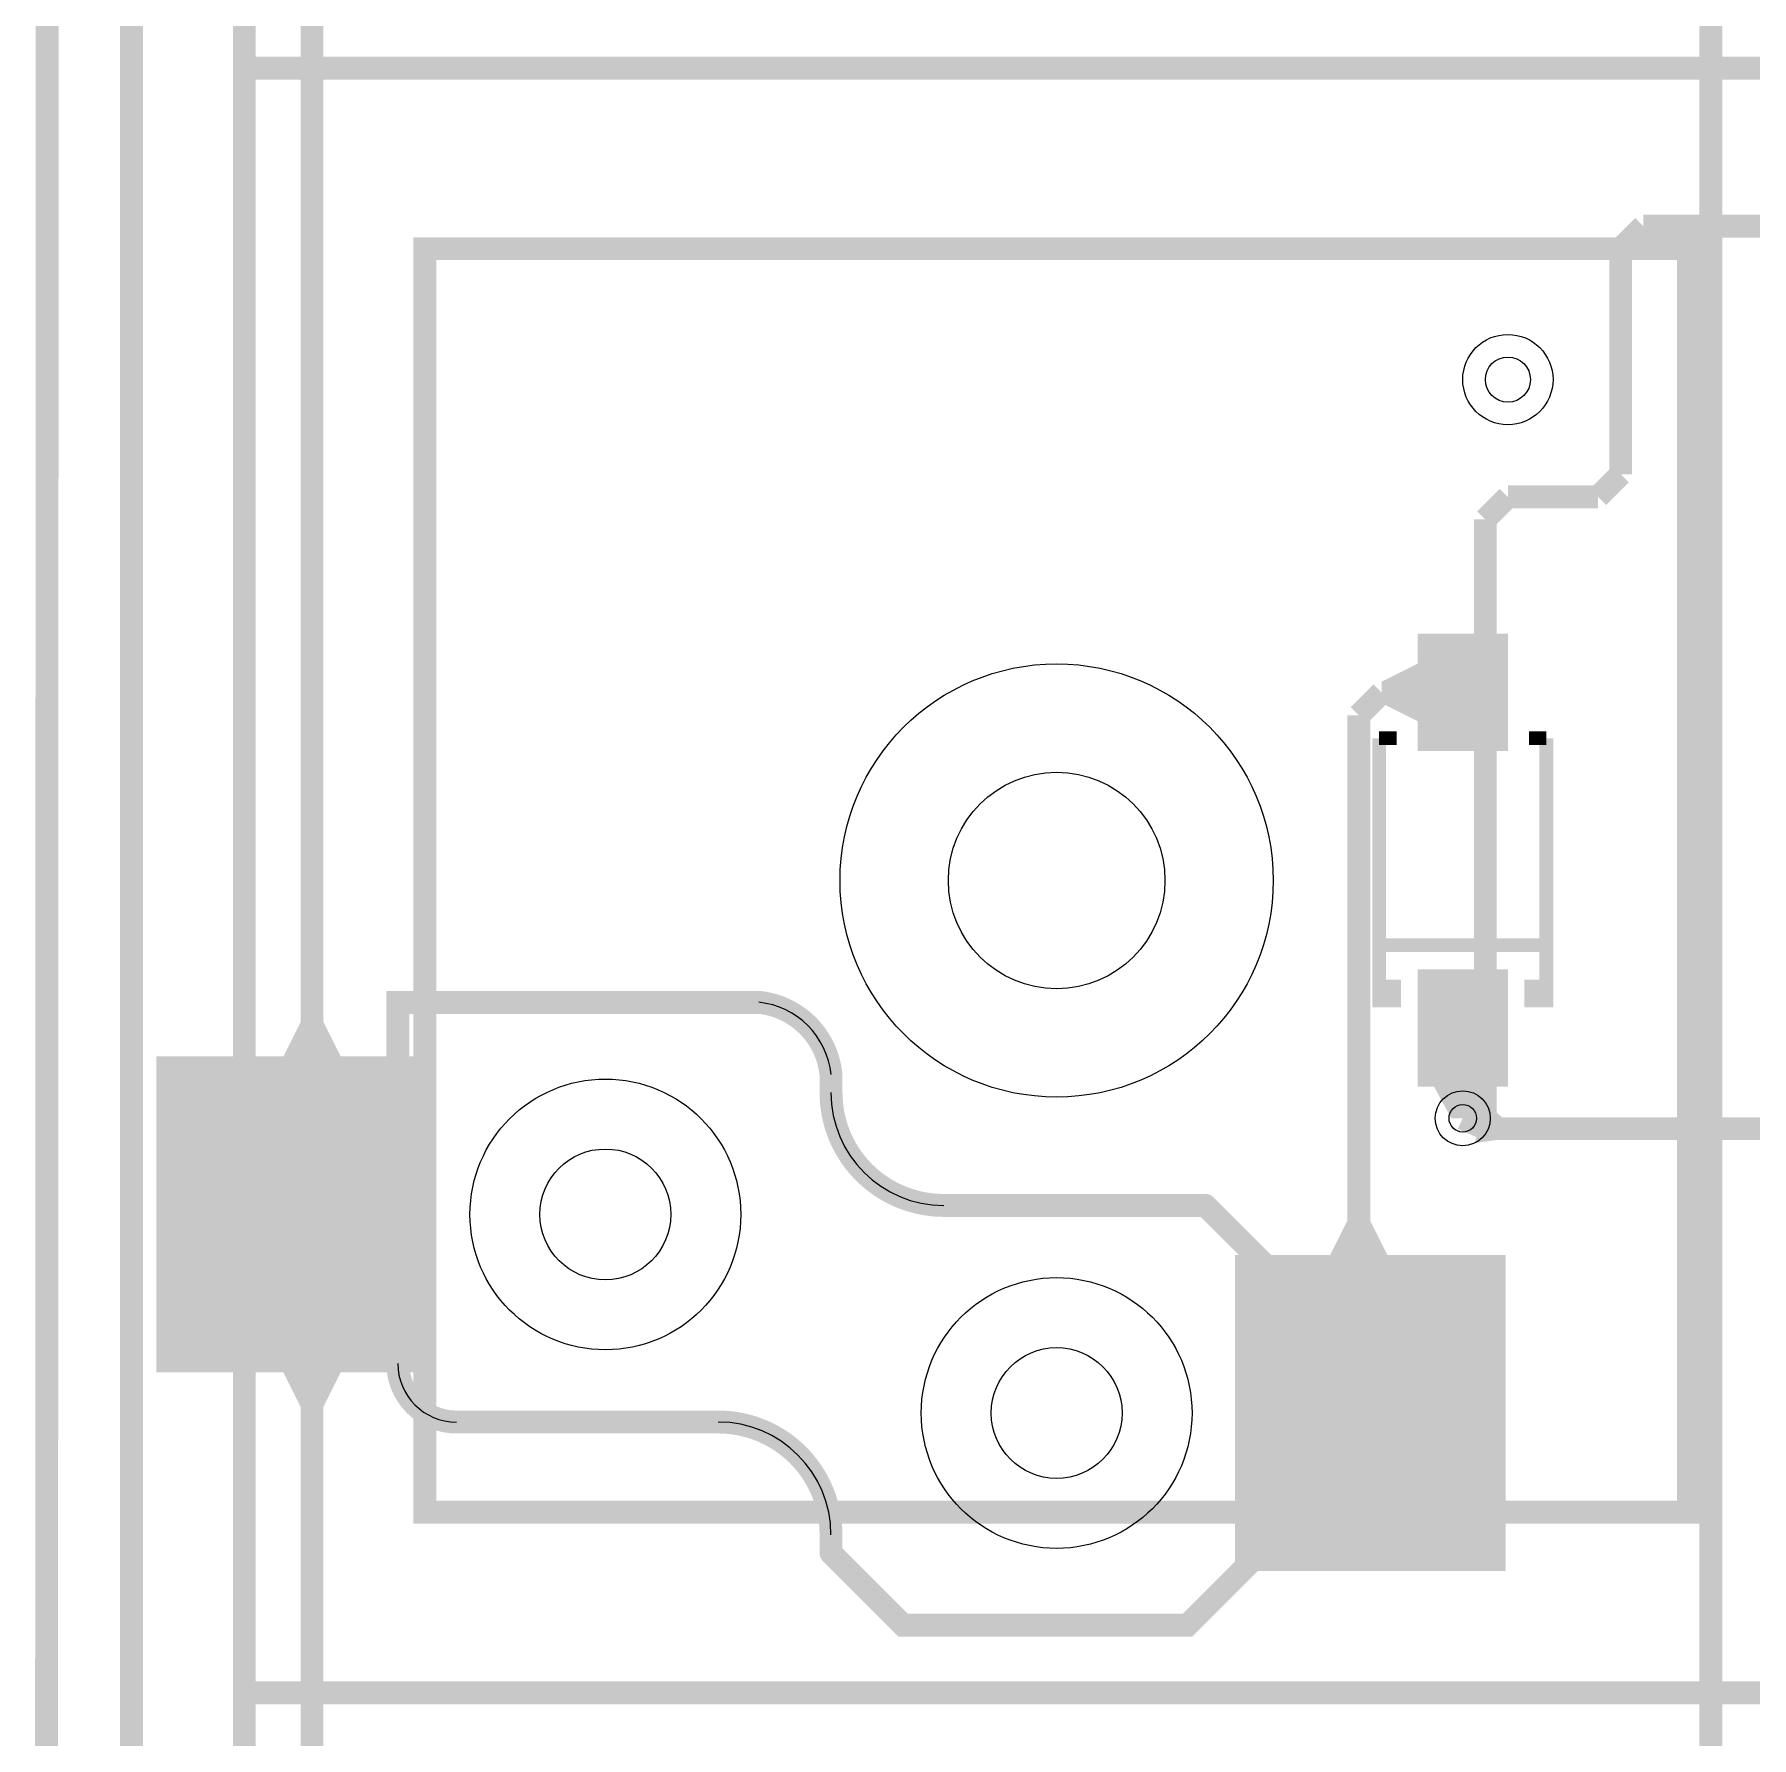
# Model space of a CAD drawing. Header units: millimetres. Extents: x -992 to -826, y 770 to 901.
# Drawn here: x -974.41 to -955.38, y 837.27 to 856.14 of the extents above; entities that cross this region are included whole.
import ezdxf

# ---------------------------------------------------------------- set-up
doc = ezdxf.new("R2010")
doc.units = ezdxf.units.MM
for name, color, linetype, true_color in [('BoardOutLine', 7, 'Continuous', 0xff00ff), ('BottomLayer', 7, 'Continuous', 0x0000ff), ('BottomPasteMaskLayer', 7, 'Continuous', 0x800000), ('BottomSilkLayer', 7, 'Continuous', 0x66cc33), ('BottomSolderMaskLayer', 7, 'Continuous', 0xaa00ff), ('Document', 7, 'Continuous', 0xffffff), ('Hole', 7, 'Continuous', 0x222222), ('Multi-Layer', 7, 'Continuous', 0xc0c0c0), ('TopLayer', 7, 'Continuous', 0xff0000), ('TopSilkLayer', 7, 'Continuous', 0xffcc00)]:
    doc.layers.add(name, color=color, linetype=linetype, true_color=true_color)

msp = doc.modelspace()

# ---------------------------------------------------------------- hatches: boundary and pattern name
at = {"layer": 'BottomLayer'}
for points in [[(-958.0819151638304, 848.2017018034037), (-958.0819151638304, 849.5017018034038), (-959.0819151638304, 849.5017018034038), (-959.0819151638304, 848.2017018034037)], [(-959.0819151638304, 849.1691135382273), (-959.0819151638304, 848.5341122682247), (-959.4629159258319, 848.7246126492255), (-959.4629159258319, 848.9786131572265)], [(-958.0819151638304, 844.4827025654052), (-958.0819151638304, 845.7827025654053), (-959.0819151638304, 845.7827025654053), (-959.0819151638304, 844.4827025654052)], [(-971.0144526289054, 844.8177520955044), (-971.649453898908, 844.8177520955044), (-971.4589535179072, 845.1987528575058), (-971.2049530099061, 845.1987528575058)], [(-973.056946913894, 841.3177546355095), (-970.056946913894, 841.3177546355095), (-970.056946913894, 844.8177546355095), (-973.056946913894, 844.8177546355095)], [(-958.8994157988317, 844.4827000254002), (-958.2644145288292, 844.4827000254002), (-958.4549149098299, 844.1327914655831), (-958.7089154178309, 844.1327914655831)], [(-958.8105156210313, 844.3344526289054), (-958.3533147066295, 844.3344526289054), (-958.4549149098299, 844.5478130556263), (-958.7089154178309, 844.5478130556263)], [(-959.4163347726696, 842.6176022352046), (-960.0513360426722, 842.6176022352046), (-959.8608356616714, 842.9986029972061), (-959.6068351536704, 842.9986029972061)], [(-961.1069342138685, 839.1176022352046), (-958.1069342138685, 839.1176022352046), (-958.1069342138685, 842.6176022352046), (-961.1069342138685, 842.6176022352046)], [(-971.649453898908, 841.3177571755145), (-971.0144526289054, 841.3177571755145), (-971.2049530099061, 840.936756413513), (-971.4589535179072, 840.936756413513)]]:
    msp.add_hatch(color=256, dxfattribs=at).paths.add_polyline_path(points)
at = {"layer": 'BottomPasteMaskLayer'}
for points in [[(-958.0819151638304, 848.2017018034037), (-958.0819151638304, 849.5017018034038), (-959.0819151638304, 849.5017018034038), (-959.0819151638304, 848.2017018034037)], [(-958.0819151638304, 844.4827025654052), (-958.0819151638304, 845.7827025654053), (-959.0819151638304, 845.7827025654053), (-959.0819151638304, 844.4827025654052)], [(-973.056946913894, 841.3177546355095), (-970.056946913894, 841.3177546355095), (-970.056946913894, 844.8177546355095), (-973.056946913894, 844.8177546355095)], [(-961.1069342138685, 839.1176022352046), (-958.1069342138685, 839.1176022352046), (-958.1069342138685, 842.6176022352046), (-961.1069342138685, 842.6176022352046)]]:
    msp.add_hatch(color=256, dxfattribs=at).paths.add_polyline_path(points)
at = {"layer": 'BottomSilkLayer'}
for points in [[(-959.5844323088647, 845.6677444754891), (-959.264442468885, 845.6677444754891), (-959.264442468885, 845.3629438658879), (-959.5844323088647, 845.3629438658879)], [(-957.5796062992127, 845.6677444754891), (-957.8995961391923, 845.6677444754891), (-957.8995961391923, 845.3629438658879), (-957.5796062992127, 845.3629438658879)]]:
    msp.add_hatch(color=256, dxfattribs=at).paths.add_polyline_path(points)
at = {"layer": 'BottomSolderMaskLayer'}
for points in [[(-958.0819151638304, 848.2017018034037), (-958.0819151638304, 849.5017018034038), (-959.0819151638304, 849.5017018034038), (-959.0819151638304, 848.2017018034037)], [(-958.0819151638304, 844.4827025654052), (-958.0819151638304, 845.7827025654053), (-959.0819151638304, 845.7827025654053), (-959.0819151638304, 844.4827025654052)], [(-973.056946913894, 841.3177546355095), (-970.056946913894, 841.3177546355095), (-970.056946913894, 844.8177546355095), (-973.056946913894, 844.8177546355095)], [(-961.1069342138685, 839.1176022352046), (-958.1069342138685, 839.1176022352046), (-958.1069342138685, 842.6176022352046), (-961.1069342138685, 842.6176022352046)]]:
    msp.add_hatch(color=256, dxfattribs=at).paths.add_polyline_path(points)
at = {"layer": 'Document'}
for points in [[(-958.4859817119635, 849.0027457454917), (-958.6780060960123, 849.0027457454917), (-958.6780060960123, 848.2347498094998), (-958.4859817119635, 848.2347498094998)], [(-958.9660172720346, 848.7147853695709), (-958.9660172720346, 848.5227609855222), (-958.1980213360428, 848.5227609855222), (-958.1980213360428, 848.7147853695709)], [(-958.4550190500382, 844.935740411481), (-958.647043434087, 844.935740411481), (-958.647043434087, 845.7037363474728), (-958.4550190500382, 845.7037363474728)], [(-970.2549301498605, 841.4176708153418), (-970.2549301498605, 845.2906705613412), (-966.3819304038609, 845.2906705613412), (-966.3653535442952, 845.2917570661198), (-966.3490603193927, 845.2949979900575), (-966.3333295107487, 845.300337880047), (-966.3184302768607, 845.3076853690902), (-966.3046175477511, 845.3169147396127), (-966.2921276630448, 845.3278680745257), (-966.2811743281318, 845.3403579592319), (-966.2719449576094, 845.3541706883416), (-966.2645974685661, 845.3690699222296), (-966.2592575785766, 845.3848007308736), (-966.256016654639, 845.4010939557761), (-966.2549301498605, 845.4176708153418), (-966.256016654639, 845.4342476749075), (-966.2592575785766, 845.45054089981), (-966.2645974685661, 845.466271708454), (-966.2719449576094, 845.481170942342), (-966.2811743281318, 845.4949836714516), (-966.2921276630448, 845.507473556158), (-966.3046175477511, 845.5184268910709), (-966.3184302768607, 845.5276562615933), (-966.3333295107487, 845.5350037506366), (-966.3490603193927, 845.5403436406261), (-966.3653535442952, 845.5435845645637), (-966.3819304038609, 845.5446710693423), (-970.3819304038609, 845.5446710693423), (-970.3985072634266, 845.5435845645637), (-970.4148004883291, 845.5403436406261), (-970.4305312969731, 845.5350037506366), (-970.4454305308611, 845.5276562615933), (-970.4592432599708, 845.5184268910709), (-970.471733144677, 845.507473556158), (-970.48268647959, 845.4949836714516), (-970.4919158501125, 845.481170942342), (-970.4992633391557, 845.466271708454), (-970.5046032291452, 845.45054089981), (-970.5078441530829, 845.4342476749075), (-970.5089306578615, 845.4176708153418), (-970.5089306578615, 841.4176708153418), (-970.5078441530829, 841.4010939557761), (-970.5046032291452, 841.3848007308736), (-970.4992633391557, 841.3690699222296), (-970.4919158501125, 841.3541706883416), (-970.48268647959, 841.3403579592319), (-970.471733144677, 841.3278680745256), (-970.4592432599708, 841.3169147396127), (-970.4454305308611, 841.3076853690902), (-970.4305312969731, 841.300337880047), (-970.4148004883291, 841.2949979900574), (-970.3985072634266, 841.2917570661198), (-970.3819304038609, 841.2906705613412), (-970.3653535442952, 841.2917570661198), (-970.3490603193927, 841.2949979900574), (-970.3333295107487, 841.300337880047), (-970.3184302768607, 841.3076853690902), (-970.3046175477511, 841.3169147396127), (-970.2921276630448, 841.3278680745256), (-970.2811743281318, 841.3403579592319), (-970.2719449576094, 841.3541706883416), (-970.2645974685661, 841.3690699222296), (-970.2592575785766, 841.3848007308736), (-970.256016654639, 841.4010939557761), (-970.2549301498605, 841.4176708153418)], [(-966.3945542291085, 845.2911023622048), (-966.3544166950276, 845.2860467354872), (-966.3146023277326, 845.2788775541875), (-966.2752223428372, 845.2696148443654), (-966.2363867425713, 845.2582844800464), (-966.1982040085061, 845.2449181109469), (-966.160780798526, 845.2295530740641), (-966.1242216488968, 845.2122322893825), (-966.0886286822571, 845.1930041399812), (-966.0541013223552, 845.1719223368843), (-966.0207360163226, 845.1490457690264), (-965.9886259652633, 845.1244383387547), (-965.9578608639099, 845.0981687833278), (-965.9285266500749, 845.0703104829079), (-965.9007052645953, 845.0409412555839), (-965.8744744224439, 845.010143139998), (-965.8499073956427, 844.9780021661833), (-965.8270728085893, 844.9446081152505), (-965.8060344463636, 844.9100542685982), (-965.7868510765545, 844.8744371473448), (-965.7695762851007, 844.8378562427109), (-965.7542583266063, 844.8004137381049), (-965.7409399895487, 844.7622142236887), (-965.729658476755, 844.7233644042207), (-965.7204453014821, 844.6839728009911), (-965.7133261993874, 844.6441494486841), (-965.7083210566423, 844.6040055880113), (-965.7059031035861, 844.5881436962642), (-965.7015044693075, 844.5727132677782), (-965.6951953631645, 844.5579605972927), (-965.6870764887545, 844.5441211614265), (-965.67727743652, 844.5314158600888), (-965.6659546152744, 844.5200474905566), (-965.6532887556639, 844.5101975105005), (-965.6394820254113, 844.5020231416252), (-965.6247548023908, 844.495654860155), (-965.6093421570386, 844.4911943142215), (-965.5934901002461, 844.4887127013939), (-965.5774516566262, 844.4882496322496), (-965.561482825829, 844.4898124981255), (-965.5458384963702, 844.4933763531398), (-965.5307683771966, 844.4988843123692), (-965.5165130119248, 844.5062484598247), (-965.5032999393737, 844.5153512517337), (-965.4913400616748, 844.5260473927298), (-965.4808242779313, 844.5381661550032), (-965.4719204371579, 844.5515141033945), (-965.464770659137, 844.5658781829345), (-965.4594890659563, 844.5810291195476), (-965.4561599604347, 844.5967250796393), (-965.4548364805116, 844.6127155301543), (-965.4555397510796, 844.6287452374906), (-965.46115205627, 844.6751034324412), (-965.4688814283277, 844.7211559786924), (-965.4787116491306, 844.7668062466829), (-965.4906220924589, 844.8119584509298), (-965.5045877672753, 844.8565178510105), (-965.5205793701613, 844.9003909503513), (-965.5385633468032, 844.943485692406), (-965.558501962398, 844.9857116538136), (-965.5803533808293, 845.026980234128), (-965.6040717524502, 845.0672048417243), (-965.6296073102874, 845.106301075489), (-965.656906474464, 845.1441869019137), (-965.6859119646235, 845.1807828272229), (-965.7165629201185, 845.21601206417), (-965.7487950277103, 845.2498006931569), (-965.782540656515, 845.282077817335), (-965.8177289999087, 845.3127757113642), (-965.8542862240981, 845.3418299635177), (-965.8921356230413, 845.3691796108329), (-965.9311977793961, 845.3947672670276), (-965.9713907311575, 845.4185392429098), (-966.0126301436334, 845.440445659031), (-966.0548294864, 845.4604405503458), (-966.097900214864, 845.4784819626576), (-966.1417519560506, 845.4945320406491), (-966.1862926982284, 845.5085571073114), (-966.2314289839724, 845.5205277346076), (-966.277066106261, 845.5304188052193), (-966.3231083071944, 845.538209565249), (-966.369458978918, 845.5438836677675), (-966.3860636163581, 845.54444017218), (-966.4025988372233, 845.5428245755041), (-966.4187817192955, 845.5390645210473), (-966.434335368971, 845.5332243443847), (-966.4489936589873, 845.5254039725603), (-966.4625057819342, 845.5157372143059), (-966.4746405416379, 845.5043894705384), (-966.485190308992, 845.491554904303), (-966.4939745745493, 845.4774531185899), (-966.5008430370881, 845.4623253988665), (-966.5056781753082, 845.4464305846155), (-966.5083972586526, 845.4300406405204), (-966.5089537628509, 845.4134360030731), (-966.5073381659615, 845.3969007822288), (-966.5035781112958, 845.3807179002052), (-966.4977379344327, 845.3651642506051), (-966.489917562419, 845.3505059606896), (-966.4802508039903, 845.3369938378675), (-966.4689030600662, 845.3248590783103), (-966.4560684936946, 845.3143093111217), (-966.4419667078682, 845.3055250457464), (-966.4268389880561, 845.2986565834028), (-966.4109441737428, 845.293821445388), (-966.3945542296125, 845.291102362255)], [(-965.7090322580647, 844.617518415037), (-965.7090322580647, 844.4174168148338), (-965.7079457532861, 844.4008399552681), (-965.7047048293484, 844.3845467303656), (-965.6993649393589, 844.3688159217216), (-965.6920174503157, 844.3539166878335), (-965.6827880797932, 844.340103958724), (-965.6718347448802, 844.3276140740176), (-965.659344860174, 844.3166607391047), (-965.6455321310643, 844.3074313685822), (-965.6306328971763, 844.300083879539), (-965.6149020885323, 844.2947439895494), (-965.5986088636298, 844.2915030656118), (-965.5820320040641, 844.2904165608333), (-965.5654551444984, 844.2915030656118), (-965.5491619195959, 844.2947439895494), (-965.5334311109519, 844.300083879539), (-965.5185318770639, 844.3074313685822), (-965.5047191479543, 844.3166607391047), (-965.492229263248, 844.3276140740176), (-965.481275928335, 844.340103958724), (-965.4720465578126, 844.3539166878335), (-965.4646990687693, 844.3688159217216), (-965.4593591787798, 844.3845467303656), (-965.4561182548422, 844.4008399552681), (-965.4550317500637, 844.4174168148338), (-965.4550317500637, 844.617518415037), (-965.4561182548422, 844.6340952746026), (-965.4593591787798, 844.6503884995052), (-965.4646990687693, 844.6661193081492), (-965.4720465578126, 844.6810185420372), (-965.481275928335, 844.6948312711468), (-965.492229263248, 844.7073211558532), (-965.5047191479543, 844.7182744907661), (-965.5185318770639, 844.7275038612885), (-965.5334311109519, 844.7348513503318), (-965.5491619195959, 844.7401912403213), (-965.5654551444984, 844.7434321642589), (-965.5820320040641, 844.7445186690375), (-965.5986088636298, 844.7434321642589), (-965.6149020885323, 844.7401912403213), (-965.6306328971763, 844.7348513503318), (-965.6455321310643, 844.7275038612885), (-965.659344860174, 844.7182744907661), (-965.6718347448802, 844.7073211558532), (-965.6827880797932, 844.6948312711468), (-965.6920174503157, 844.6810185420372), (-965.6993649393589, 844.6661193081492), (-965.7047048293484, 844.6503884995052), (-965.7079457532861, 844.6340952746026), (-965.7090322580647, 844.617518415037)], [(-965.4545237490476, 844.4177470154948), (-965.4534516520677, 844.3687644908553), (-965.4502440491993, 844.3198753469088), (-965.4449070459455, 844.2711726415604), (-965.43745080101, 844.2227490778392), (-965.4278895069616, 844.1746968274434), (-965.416241363219, 844.1271073552953), (-965.402528541409, 844.0800712454434), (-965.3867771431641, 844.0336780286406), (-965.3690171504396, 843.9880160119262), (-965.3492823684444, 843.9431721105394), (-965.3276103612943, 843.8992316824797), (-965.3040423805113, 843.8562783660327), (-965.2786232865028, 843.8143939205693), (-965.2514014631728, 843.7736580709209), (-965.2224287258252, 843.7341483556274), (-965.1917602225365, 843.6959399793466), (-965.1594543291841, 843.6591056697062), (-965.1255725383309, 843.6237155388704), (-965.0901793421775, 843.5898369500858), (-965.053342109805, 843.5575343894578), (-965.015130958941, 843.5268693432058), (-964.9756186224944, 843.4979001806271), (-964.9348803101124, 843.4706820429934), (-964.8929935650223, 843.4452667385933), (-964.8500381164328, 843.4217026441175), (-964.8060957277733, 843.4000346125761), (-964.7612500410612, 843.3803038879234), (-964.7155864176947, 843.3625480265526), (-964.6691917759704, 843.3468008258087), (-964.6221544256405, 843.3330922596572), (-964.5745638998188, 843.3214484216303), (-964.5265107845594, 843.311891475159), (-964.4780865464311, 843.3044396113866), (-964.4293833584155, 843.2991070145424), (-964.3804939244604, 843.2959038349434), (-964.3315113030227, 843.2948361696725), (-964.3149344434571, 843.293749664894), (-964.2986412185545, 843.2905087409563), (-964.2829104099105, 843.2851688509668), (-964.2680111760225, 843.2778213619235), (-964.2541984469129, 843.2685919914011), (-964.2417085622066, 843.2576386564881), (-964.2307552272936, 843.2451487717818), (-964.2215258567712, 843.2313360426722), (-964.2141783677279, 843.2164368087841), (-964.2088384777384, 843.2007060001401), (-964.2055975538008, 843.1844127752377), (-964.2045110490222, 843.167835915672), (-964.2055975538008, 843.1512590561063), (-964.2088384777384, 843.1349658312038), (-964.2141783677279, 843.1192350225598), (-964.2215258567712, 843.1043357886717), (-964.2307552272936, 843.0905230595622), (-964.2417085622066, 843.0780331748558), (-964.2541984469129, 843.0670798399428), (-964.2680111760225, 843.0578504694205), (-964.2829104099105, 843.0505029803771), (-964.2986412185545, 843.0451630903876), (-964.3149344434571, 843.04192216645), (-964.3315113030227, 843.0408356616715), (-964.3855703313034, 843.0418962220544), (-964.4395460475619, 843.0450782624946), (-964.4933552290646, 843.0503768767463), (-964.5469149098504, 843.0577838951144), (-964.6001425086521, 843.0672878970497), (-964.6529559562248, 843.0788742287584), (-964.7052738218849, 843.0925250257957), (-964.7570154390642, 843.1082192406107), (-964.8081010296861, 843.1259326749978), (-964.858451827172, 843.1456380174083), (-964.9079901978879, 843.167304885059), (-964.9566397608439, 843.1908998707797), (-965.0043255054634, 843.2163865945212), (-965.0509739072373, 843.2437257594484), (-965.0965130410896, 843.2728752125302), (-965.140872692274, 843.3037900095337), (-965.1839844646362, 843.3364224843215), (-965.2257818860699, 843.3707223223456), (-965.2662005110074, 843.4066366382257), (-965.3051780197857, 843.4441100572907), (-965.3426543147339, 843.4830848009581), (-965.3785716128352, 843.5235007758204), (-965.4128745348206, 843.5652956663005), (-965.4455101905546, 843.6084050307333), (-965.4764282605847, 843.6527624007251), (-965.505581073727, 843.6982993836386), (-965.5329236805676, 843.7449457680445), (-965.5584139227686, 843.7926296319768), (-965.5820124980703, 843.8412774538265), (-965.6036830208885, 843.8908142257011), (-965.6233920784173, 843.9411635690763), (-965.6411092821456, 843.9922478525598), (-965.6568073147124, 844.0439883115886), (-965.6704619720263, 844.0963051698718), (-965.6820522005838, 844.1491177623944), (-965.6915601299323, 844.2023446597912), (-965.6989711002221, 844.2559037938987), (-965.704273684811, 844.3097125842926), (-965.7074597078819, 844.3636880656148), (-965.7085242570486, 844.4177470154942), (-965.70743775227, 844.4343238750598), (-965.7041968283324, 844.4506170999624), (-965.6988569383429, 844.4663479086064), (-965.6915094492996, 844.4812471424945), (-965.6822800787772, 844.495059871604), (-965.6713267438643, 844.5075497563104), (-965.658836859158, 844.5185030912234), (-965.6450241300483, 844.5277324617457), (-965.6301248961603, 844.5350799507889), (-965.6143940875163, 844.5404198407786), (-965.5981008626138, 844.5436607647162), (-965.5815240030481, 844.5447472694947), (-965.5649471434824, 844.5436607647162), (-965.5486539185799, 844.5404198407786), (-965.532923109936, 844.5350799507889), (-965.5180238760479, 844.5277324617457), (-965.5042111469382, 844.5185030912234), (-965.491721262232, 844.5075497563104), (-965.480767927319, 844.495059871604), (-965.4715385567966, 844.4812471424945), (-965.4641910677533, 844.4663479086064), (-965.4588511777638, 844.4506170999624), (-965.4556102538262, 844.4343238750598), (-965.4545237490476, 844.4177470154942)], [(-965.67174498349, 839.2278816357634), (-964.8717449834901, 838.4278816357635), (-964.8592527378102, 838.4169292436626), (-964.8454377069854, 838.4077012418111), (-964.8305363028536, 838.4003555458087), (-964.8148035279827, 838.3950178600069), (-964.7985086119, 838.391779526374), (-964.7819304038609, 838.3906959613921), (-961.6319177038355, 838.3906959613921), (-961.6153394957964, 838.391779526374), (-961.5990445797138, 838.3950178600069), (-961.5833118048428, 838.4003555458087), (-961.5684104007111, 838.4077012418111), (-961.5545953698863, 838.4169292436626), (-961.5421031242064, 838.4278816357635), (-960.6921158242318, 839.2778689357381), (-960.6811634321309, 839.290361181418), (-960.6719354302795, 839.3041762122427), (-960.664589734277, 839.3190776163744), (-960.6592520484752, 839.3348103912454), (-960.6560137148424, 839.351105307328), (-960.6549301498604, 839.3676835153672), (-960.6549301498604, 842.5176962153926), (-960.6560137148424, 842.5342744234317), (-960.6592520484752, 842.5505693395144), (-960.664589734277, 842.5663021143853), (-960.6719354302795, 842.581203518517), (-960.6811634321309, 842.5950185493418), (-960.6921158242317, 842.6075107950218), (-961.3421031242063, 843.2574980949963), (-961.3545953698863, 843.2684504870972), (-961.368410400711, 843.2776784889486), (-961.3833118048428, 843.285024184951), (-961.3990445797137, 843.2903618707529), (-961.4153394957964, 843.2936002043857), (-961.4319177038356, 843.2946837693677), (-964.2819304038609, 843.2946837693677), (-964.2985072634266, 843.2935972645892), (-964.3148004883291, 843.2903563406516), (-964.330531296973, 843.2850164506619), (-964.3454305308612, 843.2776689616187), (-964.3592432599708, 843.2684395910964), (-964.3717331446771, 843.2574862561834), (-964.38268647959, 843.244996371477), (-964.3919158501125, 843.2311836423675), (-964.3992633391557, 843.2162844084794), (-964.4046032291453, 843.2005535998354), (-964.4078441530829, 843.1842603749328), (-964.4089306578614, 843.1676835153672), (-964.4078441530829, 843.1511066558015), (-964.4046032291453, 843.134813430899), (-964.3992633391557, 843.1190826222551), (-964.3919158501125, 843.1041833883669), (-964.38268647959, 843.0903706592574), (-964.3717331446771, 843.077880774551), (-964.3592432599708, 843.066927439638), (-964.3454305308612, 843.0576980691156), (-964.330531296973, 843.0503505800724), (-964.3148004883291, 843.0450106900828), (-964.2985072634266, 843.0417697661452), (-964.2819304038609, 843.0406832613667), (-961.4845212090426, 843.0406832613667), (-960.9089306578614, 842.4650927101856), (-960.9089306578614, 839.4202870205742), (-961.6845212090425, 838.6446964693931), (-964.7293268986539, 838.6446964693931), (-965.4921158242317, 839.4075107950217), (-965.5046073555341, 839.4184655736451), (-965.5184219055832, 839.4276961606199), (-965.5333231036024, 839.4350446180471), (-965.5490559859668, 839.4403852117847), (-965.5653513587023, 839.4436265627951), (-965.5819304034687, 839.444713210665), (-965.5985094482191, 839.4436265625483), (-965.6148048209063, 839.440385211295), (-965.6305377031912, 839.4350446173231), (-965.6454389011009, 839.4276961596742), (-965.6592534510125, 839.4184655724935), (-965.6717449821517, 839.4075107936841), (-965.6826997609612, 839.395019262545), (-965.6919303481419, 839.3812047126335), (-965.6992788057911, 839.3663035147238), (-965.7046193997631, 839.350570632439), (-965.7078607510165, 839.3342752597517), (-965.7089473991333, 839.3176962150014), (-965.7078607512636, 839.3011171702349), (-965.7046194002533, 839.2848217974994), (-965.6992788065157, 839.269088915135), (-965.6919303490888, 839.2541877171158), (-965.682699762114, 839.2403731670665), (-965.6717449834907, 839.2278816357641)], [(-969.7316383032767, 840.8948869697741), (-969.7644780458156, 840.8959158391415), (-969.7971883773806, 840.8990047663191), (-969.8296401972556, 840.904141559969), (-969.8617054250151, 840.9113059462602), (-969.8932575060306, 840.9204696488847), (-969.9241719109544, 840.931596500659), (-969.9543266272107, 840.9446425862675), (-969.9836026405529, 840.9595564155874), (-970.0118844047882, 840.9762791269087), (-970.0390602978132, 840.9947447192495), (-970.0650230621625, 841.0148803128474), (-970.0896702283318, 841.0366064368004), (-970.1129045192024, 841.059837342722), (-970.1346342339741, 841.0844813431712), (-970.1547736100878, 841.1104411735241), (-970.1732431617129, 841.137614375856), (-970.1899699934605, 841.1658937033211), (-970.2048880880861, 841.1951675434337), (-970.2179385670458, 841.225320358578), (-970.229069922877, 841.2562331420107), (-970.2382382224876, 841.2877838875557), (-970.2454072805504, 841.3198480711363), (-970.2505488023195, 841.352299142245), (-970.2536424953026, 841.3850090234115), (-970.2546761493525, 841.4178486156974), (-970.255762654131, 841.4344254752631), (-970.2590035780686, 841.4507187001656), (-970.2643434680581, 841.4664495088095), (-970.2716909571014, 841.4813487426976), (-970.2809203276238, 841.4951614718073), (-970.2918736625368, 841.5076513565135), (-970.304363547243, 841.5186046914265), (-970.3181762763527, 841.5278340619489), (-970.3330755102407, 841.5351815509922), (-970.3488063188847, 841.5405214409818), (-970.3650995437872, 841.5437623649193), (-970.3816764033529, 841.544848869698), (-970.3982532629186, 841.5437623649193), (-970.4145464878211, 841.5405214409818), (-970.4302772964651, 841.5351815509922), (-970.4451765303531, 841.5278340619489), (-970.4589892594628, 841.5186046914265), (-970.471479144169, 841.5076513565135), (-970.482432479082, 841.4951614718073), (-970.4916618496044, 841.4813487426976), (-970.4990093386477, 841.4664495088095), (-970.5043492286372, 841.4507187001656), (-970.5075901525748, 841.4344254752631), (-970.5086766573535, 841.4178486156982), (-970.507610360894, 841.37718172714), (-970.5044170526671, 841.336626387224), (-970.4991054864017, 841.2962937691965), (-970.4916902225494, 841.2562944357628), (-970.4821915883706, 841.216738036004), (-970.470635622212, 841.1777330047994), (-970.4570540021281, 841.1393862655764), (-970.4414839590436, 841.1018029372049), (-970.4239681746926, 841.0650860458371), (-970.4045546646167, 841.0293362424856), (-970.3832966465415, 840.9946515271105), (-970.3602523944915, 840.9611269799757), (-970.3354850790462, 840.9288545010072), (-970.3090625941713, 840.897922557871), (-970.2810573711039, 840.8684159434587), (-970.2515461797975, 840.840415543447), (-970.2206099184754, 840.8139981145684), (-970.1883333918666, 840.7892360742), (-970.1548050787327, 840.7661973018469), (-970.1201168893235, 840.7449449530674), (-970.0843639134259, 840.7255372863449), (-970.0476441596973, 840.7080275033868), (-970.0100582869961, 840.6924636032832), (-969.9717093284498, 840.6788882509287), (-969.9327024090118, 840.6673386600662), (-969.8931444572856, 840.6578464912741), (-969.8531439124052, 840.6504377651755), (-969.8128104267723, 840.6451327911092), (-969.7722545654707, 840.6419461114557), (-969.7315875031751, 840.6408864617731), (-969.7150108607837, 840.6419762816911), (-969.6987182839126, 840.6452204640741), (-969.6829885430734, 840.6505635000613), (-969.6680907784964, 840.6579139688243), (-969.6542798950674, 840.6671461018032), (-969.6417922008341, 840.6781019346407), (-969.6308413637098, 840.6905940099971), (-969.6216147555565, 840.7044085849965), (-969.6142702462, 840.7193092884277), (-969.6089335022332, 840.7350411651199), (-969.6056958368264, 840.7513350382981), (-969.6046126473328, 840.7679121152705), (-969.6057024674255, 840.7844887576505), (-969.6089466499802, 840.8007813344873), (-969.6142896861331, 840.8165110752701), (-969.6216401550532, 840.8314088397698), (-969.6308722881776, 840.8452197231015), (-969.6418281211467, 840.8577074172194), (-969.6543201966184, 840.868658254212), (-969.668134771715, 840.8778848622197), (-969.6830354752235, 840.8852293714192), (-969.6987673519722, 840.8905661152203), (-969.7150612251843, 840.8938037804555), (-969.7316383021681, 840.8948869697743)], [(-966.8319177038355, 840.8946837693677), (-969.7319431038864, 840.8946837693677), (-969.7485199634519, 840.8935972645892), (-969.7648131883545, 840.8903563406516), (-969.7805439969985, 840.885016450662), (-969.7954432308866, 840.8776689616187), (-969.8092559599961, 840.8684395910964), (-969.8217458447025, 840.8574862561834), (-969.8326991796155, 840.844996371477), (-969.8419285501378, 840.8311836423675), (-969.8492760391812, 840.8162844084793), (-969.8546159291707, 840.8005535998354), (-969.8578568531083, 840.7842603749328), (-969.8589433578868, 840.7676835153671), (-969.8578568531083, 840.7511066558016), (-969.8546159291707, 840.734813430899), (-969.8492760391812, 840.719082622255), (-969.8419285501378, 840.7041833883669), (-969.8326991796155, 840.6903706592574), (-969.8217458447025, 840.677880774551), (-969.8092559599961, 840.666927439638), (-969.7954432308866, 840.6576980691157), (-969.7805439969985, 840.6503505800724), (-969.7648131883545, 840.6450106900828), (-969.7485199634519, 840.6417697661452), (-969.7319431038864, 840.6406832613667), (-966.8319177038355, 840.6406832613667), (-966.8153408442698, 840.6417697661452), (-966.7990476193673, 840.6450106900828), (-966.7833168107234, 840.6503505800724), (-966.7684175768353, 840.6576980691157), (-966.7546048477257, 840.666927439638), (-966.7421149630194, 840.677880774551), (-966.7311616281064, 840.6903706592574), (-966.7219322575841, 840.7041833883669), (-966.7145847685407, 840.719082622255), (-966.7092448785511, 840.734813430899), (-966.7060039546135, 840.7511066558016), (-966.704917449835, 840.7676835153671), (-966.7060039546135, 840.7842603749328), (-966.7092448785511, 840.8005535998354), (-966.7145847685407, 840.8162844084793), (-966.7219322575841, 840.8311836423675), (-966.7311616281064, 840.844996371477), (-966.7421149630194, 840.8574862561834), (-966.7546048477257, 840.8684395910964), (-966.7684175768353, 840.8776689616187), (-966.7833168107234, 840.885016450662), (-966.7990476193673, 840.8903563406516), (-966.8153408442698, 840.8935972645892), (-966.8319177038355, 840.8946837693677)], [(-965.7086512573026, 839.5178740157486), (-965.709719045711, 839.5668594566644), (-965.7129225941814, 839.6157516939929), (-965.7182558042257, 839.6644576532219), (-965.7257085231912, 839.7128846144502), (-965.7352665635866, 839.7609403888961), (-965.7469117300909, 839.8085334943935), (-965.7606218541913, 839.8555733295435), (-965.7763708363844, 839.9019703461897), (-965.7941286958609, 839.9476362198878), (-965.8138616275794, 839.9924840180455), (-965.8355320666194, 840.0364283654135), (-965.8590987596932, 840.0793856066117), (-965.8845168436775, 840.1212739653807), (-965.9117379310181, 840.1620137002569), (-965.9407102018444, 840.2015272563733), (-965.9713785026157, 840.2397394130985), (-966.0036844511168, 840.2765774272312), (-966.0375665475968, 840.3119711714794), (-966.0729602918451, 840.3458532679595), (-966.1097983059778, 840.3781592164605), (-966.148010462703, 840.4088275172319), (-966.1875240188194, 840.437799788058), (-966.2282637536957, 840.4650208753987), (-966.2701521124648, 840.4904389593829), (-966.313109353663, 840.5140056524566), (-966.357053701031, 840.5356760914967), (-966.4019014991886, 840.5554090232151), (-966.4475673728867, 840.5731668826916), (-966.493964389533, 840.5889158648846), (-966.5410042246831, 840.602625988985), (-966.5885973301804, 840.6142711554893), (-966.6366531046262, 840.6238291958846), (-966.6850800658547, 840.6312819148501), (-966.7337860250836, 840.6366151248944), (-966.7826782624122, 840.6398186733647), (-966.8316637033275, 840.6408864617731), (-966.8482405628931, 840.6419729665516), (-966.8645337877957, 840.6452138904892), (-966.8802645964397, 840.6505537804787), (-966.8951638303278, 840.6579012695221), (-966.9089765594373, 840.6671306400444), (-966.9214664441437, 840.6780839749574), (-966.9324197790567, 840.6905738596638), (-966.941649149579, 840.7043865887733), (-966.9489966386224, 840.7192858226614), (-966.9543365286119, 840.7350166313054), (-966.9575774525495, 840.7513098562079), (-966.958663957328, 840.7678867157736), (-966.9575774525495, 840.7844635753393), (-966.9543365286119, 840.8007568002417), (-966.9489966386224, 840.8164876088857), (-966.941649149579, 840.8313868427738), (-966.9324197790567, 840.8451995718834), (-966.9214664441437, 840.8576894565897), (-966.9089765594373, 840.8686427915027), (-966.8951638303278, 840.8778721620251), (-966.8802645964397, 840.8852196510684), (-966.8645337877957, 840.8905595410579), (-966.8482405628931, 840.8938004649956), (-966.8316637033275, 840.8948869697741), (-966.7776021370464, 840.893826309646), (-966.72362389453, 840.8906439703317), (-966.6698122102249, 840.8853448589982), (-966.6162500617451, 840.877937146875), (-966.5630200419203, 840.8684322566536), (-966.5102042314377, 840.8568448448741), (-966.4578840722739, 840.8431927793249), (-966.4061402421114, 840.8274971114903), (-966.3550525299328, 840.8097820440888), (-966.3046997129874, 840.7900748937536), (-966.2551594353157, 840.7684060489092), (-966.206508088023, 840.7448089229131), (-966.1588206914838, 840.719319902532), (-966.1121707796607, 840.691978291834), (-966.0666302867148, 840.6628262515808), (-966.0222694360835, 840.631908734217), (-965.9791566321959, 840.5992734145523), (-965.9373583549927, 840.5649706162477), (-965.896939057415, 840.5290532342161), (-965.8579610660172, 840.4915766530585), (-965.8204844848595, 840.4525986616607), (-965.784567102828, 840.4121793640829), (-965.7502643045234, 840.3703810868799), (-965.7176289848587, 840.3272682829921), (-965.6867114674949, 840.2829074323608), (-965.6575594272418, 840.237366939415), (-965.6302178165437, 840.1907170275919), (-965.6047287961626, 840.1430296310526), (-965.5811316701664, 840.09437828376), (-965.559462825322, 840.0448380060883), (-965.5397556749868, 839.9944851891429), (-965.5220406075855, 839.9433974769643), (-965.5063449397508, 839.8916536468017), (-965.4926928742016, 839.839333487638), (-965.4811054624221, 839.7865176771554), (-965.4716005722007, 839.7332876573306), (-965.4641928600774, 839.6797255088509), (-965.458893748744, 839.6259138245457), (-965.4557114094297, 839.5719355820293), (-965.4546507493015, 839.5178740157482), (-965.4557372540802, 839.5012971561825), (-965.4589781780178, 839.48500393128), (-965.4643180680073, 839.4692731226361), (-965.4716655570506, 839.4543738887479), (-965.480894927573, 839.4405611596384), (-965.491848262486, 839.428071274932), (-965.5043381471922, 839.417117940019), (-965.5181508763019, 839.4078885694967), (-965.53305011019, 839.4005410804534), (-965.5487809188339, 839.3952011904638), (-965.5650741437364, 839.3919602665262), (-965.5816510033021, 839.3908737617477), (-965.5982278628678, 839.3919602665262), (-965.6145210877703, 839.3952011904638), (-965.6302518964143, 839.4005410804534), (-965.6451511303023, 839.4078885694967), (-965.658963859412, 839.417117940019), (-965.6714537441183, 839.428071274932), (-965.6824070790312, 839.4405611596384), (-965.6916364495536, 839.4543738887479), (-965.6989839385969, 839.4692731226361), (-965.7043238285864, 839.48500393128), (-965.707564752524, 839.5012971561825), (-965.7086512573026, 839.5178740157482)]]:
    msp.add_hatch(color=256, dxfattribs=at).paths.add_polyline_path(points)
at = {"layer": 'TopLayer'}
for points in [[(-958.277998475997, 844.1560502921008), (-958.6429260858523, 844.4314782829567), (-958.4589281178563, 844.5599161798325), (-958.2049276098553, 844.3682092964187)], [(-958.3247853695708, 844.2965151130304), (-958.4516687833377, 843.8572745745494), (-958.2199339598681, 843.8906807213616), (-958.1465608331217, 844.1446812293626)]]:
    msp.add_hatch(color=256, dxfattribs=at).paths.add_polyline_path(points)

# ---------------------------------------------------------------- linework, layer by layer
at = {"layer": 'BoardOutLine', "const_width": 0.25400050800101603}
msp.add_lwpolyline([(-974.2817627635256, 811.9191516383034), (-974.2514605029211, 899.3323596647194), (-974.1711201422404, 899.5203962407926), (-973.0195326390653, 900.6228346456694), (-972.8417068834138, 900.6947929895862), (-912.5735077470156, 901.0259588519178)], dxfattribs=at)
at = {"layer": 'BottomLayer', "const_width": 0.25400050800101603}
for points in [[(-955.831902463805, 792.2675895351792), (-955.831902463805, 893.7677927355857)], [(-971.3319786639574, 861.0177800355602), (-971.3319786639574, 843.0177800355602)], [(-959.7338328676658, 848.5976123952249), (-959.4798323596648, 848.8516129032259)], [(-959.479806959614, 848.8516637033275), (-958.5819151638304, 848.8516637033275)], [(-959.7338074676151, 840.8676657353316), (-959.7338074676151, 848.5976631953265)], [(-958.5819151638304, 845.1328422656846), (-958.5819151638304, 844.1328422656846)], [(-971.5570485140971, 843.067741935484), (-971.3319532639066, 843.0176784353571)], [(-971.3319532639066, 843.0176784353571), (-971.5570485140971, 843.067741935484)], [(-971.3319786639574, 843.0177800355602), (-971.3319786639574, 825.0177800355602)], [(-959.6068326136653, 840.8675895351793), (-959.7338328676658, 840.8675895351793)]]:
    msp.add_lwpolyline(points, dxfattribs=at)
at = {"layer": 'BottomSilkLayer'}
for points, const_width in [([(-959.5082550165101, 845.591516383033), (-959.5082550165101, 848.3439674879352)], 0.15240030480060962), ([(-959.5082550165101, 848.3439674879352), (-959.3152146304294, 848.3439674879352)], 0.15240030480060962), ([(-957.6557785115572, 848.3439674879352), (-957.8488188976379, 848.3439674879352)], 0.15240030480060962), ([(-957.6557785115572, 845.591516383033), (-957.6557785115572, 848.3439674879352)], 0.15240030480060962), ([(-957.7057912115826, 846.0509525019052), (-959.4582423164848, 846.0509525019052)], 0.15240030480060962), ([(-970.3825501651004, 844.3674625349253), (-970.3825501651004, 845.4164846329694), (-970.3825501651004, 845.4164846329694), (-966.3820421640844, 845.4164846329694)], 0.25400050800101603), ([(-965.5815341630685, 844.6179070358143), (-965.5815341630685, 844.4177546355094)], 0.25400050800101603), ([(-964.332029464059, 843.1674879349761), (-961.432029464059, 843.1674879349761)], 0.25400050800101603), ([(-960.7820167640336, 842.5174498348998), (-961.432029464059, 843.1674625349252), (-961.432029464059, 843.1674879349761)], 0.25400050800101603), ([(-960.7820167640336, 842.5174498348998), (-960.7820167640336, 842.1675133350268)], 0.25400050800101603), ([(-970.3819405638812, 841.4176784353571), (-970.3819405638812, 841.7676911353824)], 0.25400050800101603), ([(-966.8316738633479, 840.7678943357888), (-969.7316230632463, 840.7678943357888)], 0.25400050800101603), ([(-960.7819405638812, 839.5676911353825), (-960.7819405638812, 839.3676911353824), (-961.6319278638558, 838.5177038354078), (-964.7819405638812, 838.5177038354078), (-965.5819405638813, 839.3177038354079)], 0.25400050800101603), ([(-965.5819405638813, 839.3177038354079), (-965.5819405638813, 839.5177038354078)], 0.25400050800101603)]:
    msp.add_lwpolyline(points, dxfattribs=dict(at, const_width=const_width))
for centre, radius, start, end in [((-966.469607238498, 844.5298058328106), 0.8924307848615699, 5.591265235738376, 84.33238645424326), ((-964.3320447051218, 844.4174676146773), 1.2499872999746, 180.0023285168551, 270), ((-969.7319431038864, 841.4176708153418), 0.6499872999746, 180.00000000000068, 270), ((-966.8319177038355, 839.5176962153926), 1.2499872999746, 0, 90)]:
    msp.add_arc(centre, radius, start, end, dxfattribs=at)
at = {"layer": 'Document', "const_width": 0.25400050800101603}
for points in [[(-954.0819151638304, 855.7677165354332), (-954.0819151638304, 873.7677419354841), (-972.0819405638813, 873.7677419354841), (-972.0819405638813, 855.7677165354332), (-954.0819151638304, 855.7677165354332)], [(-954.0819151638304, 837.7676657353317), (-954.0819151638304, 855.7677165354332), (-972.0819405638813, 855.7677165354332), (-972.0819405638813, 837.7676657353317), (-954.0819151638304, 837.7676657353317)], [(-954.0819151638304, 819.7676403352808), (-954.0819151638304, 837.7676657353317), (-972.0819405638813, 837.7676657353317), (-972.0819405638813, 819.7676403352808), (-954.0819151638304, 819.7676403352808)]]:
    msp.add_lwpolyline(points, close=True, dxfattribs=at)
at = {"layer": 'Document'}
for centre, radius in [((-958.0817881635764, 852.3177546355095), 0.24993649987299976), ((-963.0817881635764, 846.7678435356872), 1.1998983997967998), ((-968.0817881635764, 843.0678181356365), 0.7249174498348998), ((-963.0817881635764, 840.8676657353316), 0.7249174498348998)]:
    msp.add_circle(centre, radius, dxfattribs=at)
at = {"layer": 'Hole'}
msp.add_circle((-958.5819151638304, 844.1328422656846), 0.15240030480060962, dxfattribs=at)
at = {"layer": 'Multi-Layer'}
for centre, radius in [((-958.0817881635764, 852.3177546355095), 0.5), ((-963.0817881635764, 846.7678435356872), 2.4000000000000004), ((-968.0817881635764, 843.0678181356365), 1.5000000000000002), ((-958.5819151638304, 844.1328422656846), 0.30480060960121924), ((-963.0817881635764, 840.8676657353316), 1.5000000000000002)]:
    msp.add_circle(centre, radius, dxfattribs=at)
at = {"layer": 'TopLayer', "const_width": 0.25400050800101603}
for points in [[(-973.3319532639066, 811.26761493523), (-973.3319532639066, 861.7677165354332)], [(-956.831902463805, 853.7677165354332), (-956.5819151638304, 854.0177038354078)], [(-956.5819151638304, 854.0177038354078), (-912.0818135636273, 854.0177038354078)], [(-956.831902463805, 851.2676911353824), (-956.831902463805, 853.7677165354332)], [(-957.0819151638304, 851.0177038354078), (-956.831902463805, 851.2676911353824)], [(-958.3319278638559, 850.7676911353824), (-958.0819151638304, 851.0177038354078)], [(-958.0819151638304, 851.0177038354078), (-957.0819151638304, 851.0177038354078)], [(-958.3319278638559, 844.0176784353571), (-958.3319278638559, 850.7676911353824)], [(-958.5819151638304, 844.1327914655831), (-958.3319278638559, 844.0176784353571)], [(-958.5819151638304, 844.1327914655831), (-958.3319278638559, 844.0176784353571)], [(-958.3319278638559, 844.0176784353571), (-952.5819151638304, 844.0176784353571)]]:
    msp.add_lwpolyline(points, dxfattribs=at)
at = {"layer": 'TopSilkLayer', "const_width": 0.25400050800101603}
msp.add_lwpolyline([(-970.0818135636272, 839.7677673355348), (-956.0818135636273, 839.7677673355348), (-956.0818135636273, 853.7677673355348), (-970.0818135636272, 853.7677673355348), (-970.0818135636272, 839.7677673355348)], close=True, dxfattribs=at)

doc.saveas('drawing.dxf')
